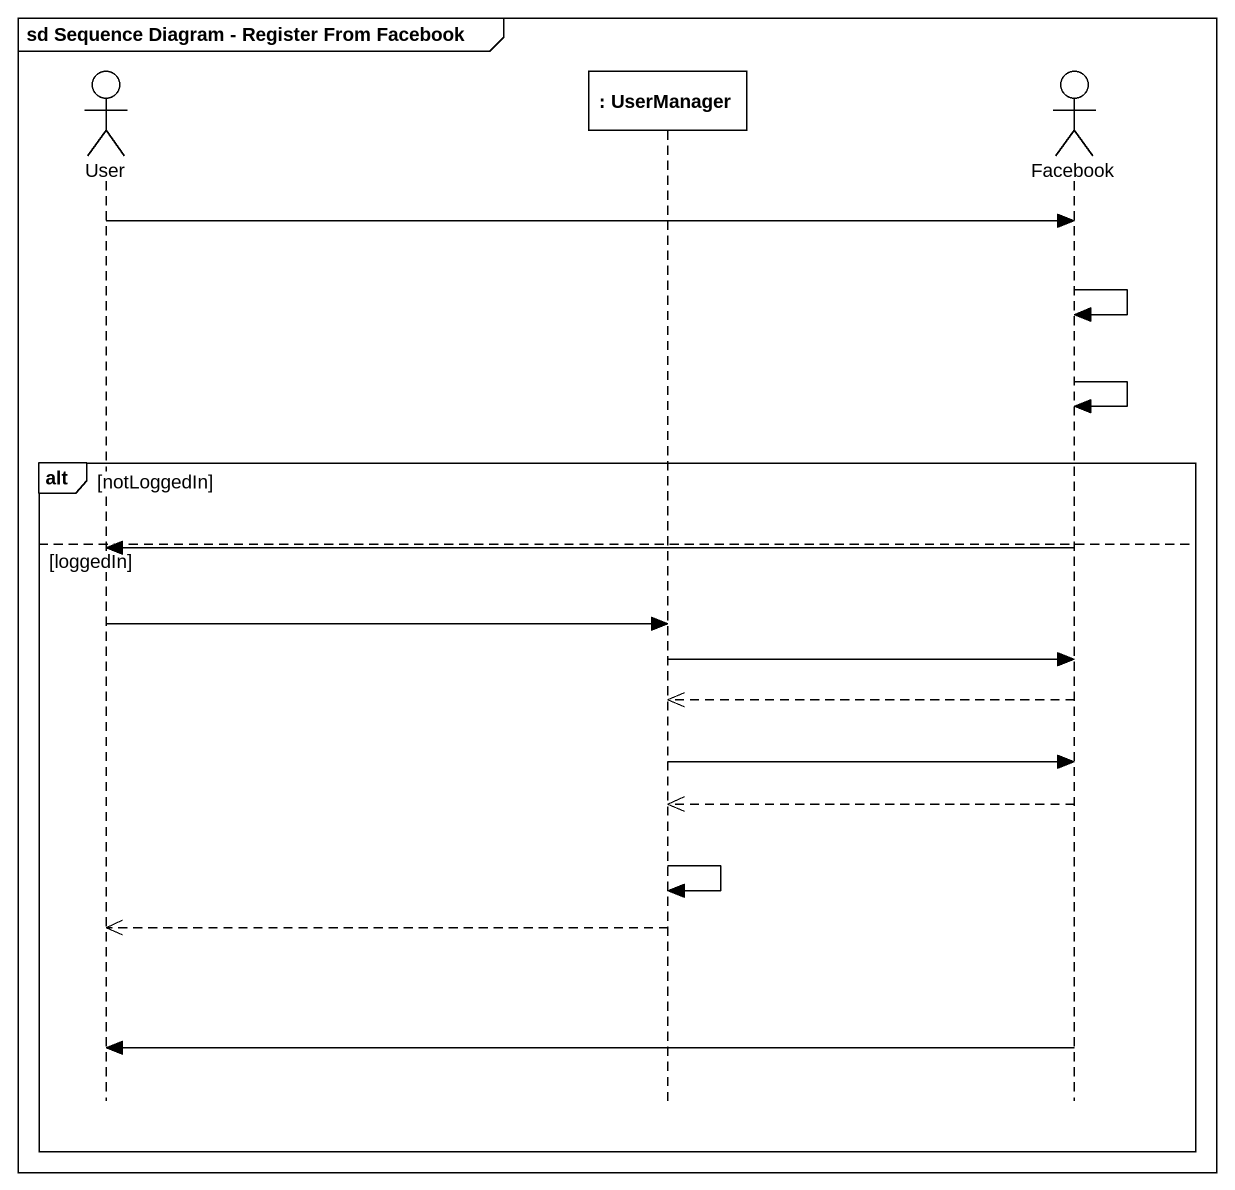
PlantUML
@startuml
mainframe sd Sequence Diagram - Register From Facebook
hide footbox
actor User
participant ": UserManager" as UserManager
actor Facebook

User -> Facebook
Facebook -> Facebook
Facebook -> Facebook
alt notLoggedIn
else loggedIn
  Facebook -> User
  User -> UserManager
  UserManager -> Facebook
  Facebook -->> UserManager
  UserManager -> Facebook
  Facebook -->> UserManager
  UserManager -> UserManager
  UserManager -->> User
  Facebook -> User
end
@enduml
